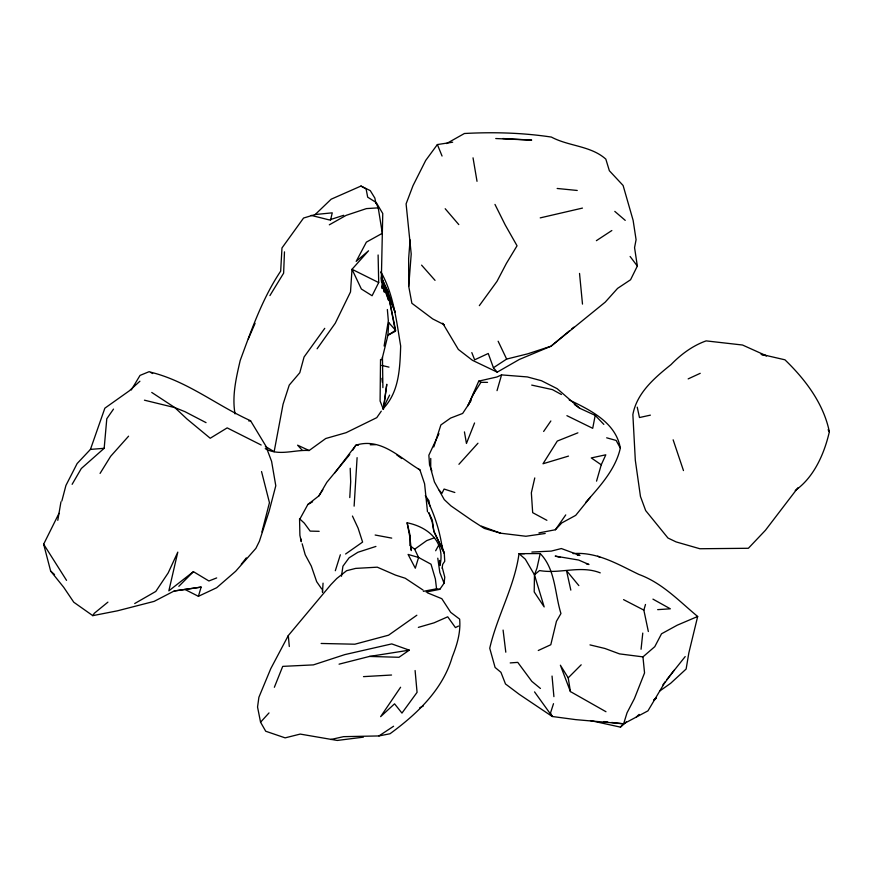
<?xml version="1.0" encoding="UTF-8"?>
<svg xmlns="http://www.w3.org/2000/svg" width="873" height="873" viewBox="0 0 873 873"><rect width="100%" height="100%" fill="white"/><g stroke="black" fill="none" stroke-linecap="round" stroke-linejoin="round"><path stroke-width="1.31" d="M430.749 458.445L430.716 468.572L434.416 481.896L444.248 499.585L450.959 505.882L471.813 520.352L484.308 528.405L500.633 533.207L525.917 536.262L545.189 533.479M524.444 553.711L519.02 553.657L540.191 553.558L536.982 568.083L534.462 574.816L534.2 591.927L544.174 606.931L534.462 574.816L525.306 559.167L519.02 553.657C514.524 586.591 497.141 615.978 489.742 648.246L495.089 667.452L500.938 672.319L505.489 683.963L519.282 694.351L552.249 716.493L575.765 719.636L623.628 723.815L647.962 710.851L663.971 683.908L674.076 670.3M380.53 359.436L380.093 401.023L383.422 409.437L386.794 384.273L383.749 406.109M284.478 251.861L283.627 273.162L269.91 295.598M409.841 545.581L410.354 536.579L407.124 522.785C428.698 527.117 445.503 542.253 439.97 565.497L439.545 560.444M323.054 583.153L322.508 592.254L322.453 590.17M349.767 497.577L350.695 481.765L350.204 468.266M357.101 457.648L354.122 506.154M410.081 239.846L408.64 258.626L408.728 286.333L411.87 303.269L432.724 318.929L444.335 324.811M408.728 286.333L411.216 254.021L406.098 203.867L413.005 185.665L425.718 160.403L437.373 144.558L452.672 142.212M72.121 484.319L81.298 468.528L104.171 448.307L106.79 418.745L113.501 409.088M641.066 649.25L642.768 633.089M426.144 592.025L439.806 589.34L444.084 583.208L444.772 577.173L442.371 567.919M569.207 399.943C590.334 410.037 615.912 422.576 620.321 448.089C615.738 469.194 599.664 486.632 585.707 502.411M442.12 568.258L442.666 564.384L444.739 561.274L444.281 553.242L441.673 545.199M341.485 576.267L342.925 566.217L349.091 557.814L357.919 552.26L375.925 546.433M384.12 346.014L388.343 320.871L387.361 309.522M381.839 359.938L387.939 335.221L395.425 331.271L395.589 330.3L387.623 291.069L381.894 278.771M57.793 520.341L60.957 501.844M574.336 404.45L579.77 408.28L595.2 415.395L592.712 428.316L566.904 415.668M573.026 553.613C596.936 551.55 618.182 564.493 638.916 574.445C662.421 583.033 679.019 601.06 697.68 616.48L688.852 652.873L686.123 669.034L670.628 683.319L659.966 690.859M534.767 477.935L531.351 492.809L532.672 512.658L546.891 520.319M761.07 354.285L784.936 359.807C805.353 379.482 823.566 403.544 829.35 431.775C824.418 453.48 814.018 477.324 795.248 490.484M330.485 220.378L332.253 212.837L315.208 214.529L303.564 218.043L281.979 247.954L280.67 271.143C262.315 298.566 251.555 329.721 240.217 360.418C236.179 377.791 231.858 396.091 235.044 413.9M261.933 531.984L269.451 502.673L261.54 471.562M61.852 500.993L65.922 485.464L77.119 463.563L90.443 449.399L104.858 408.182L129.313 390.831L139.909 381.217M497.032 390.646L501.56 374.899L527.357 376.929L541.489 380.737L557.138 388.66L579.77 408.28M596.543 481.143L601.246 464.807L605.818 454.8L591.283 457.932L601.246 464.807M648.344 631.517L643.848 610.118L645.496 604.465M174.218 590.977L184.945 589.461L198.411 596.314L201.128 587.103L174.218 590.977L154.128 601.377L117.451 610.816L92.789 615.651L73.769 602.217L63.696 587.278L50.645 571.062L43.65 544.206L58.993 513.357M590.475 720.585L620.43 727.122L623.628 723.815L627.043 712.794L634.398 698.651L644.547 672.941L642.954 656.878L654.783 646.664L661.516 633.798L677.252 625.177L697.68 616.48M335.319 570.724L340.339 554.77M433.783 446.965L440.887 424.933L450.577 418.091L462.657 413.442L471.093 400.609M553.504 703.682L550.492 713.012L552.249 716.493L534.549 691.896M474.563 422.969L466.444 443.462L464.436 431.895M274.362 687.28L282.721 666.372L313.374 664.888L344.824 654.608L391.748 643.903L409.295 650.156L398.972 657.282L369.454 656.441L339.062 664.167M248.336 338.866L255.08 323.326M501.56 374.899L496.933 376.983L478.764 381.119L467.884 405.825L474.606 391.617M438.955 433.674L428.861 455.215L429.56 465.036L431.895 470.918M383.563 407.396L389.62 395.087M446.561 143.554L464.403 133.504C493.409 131.932 522.654 132.74 551.398 137.072C568.825 146.402 590.759 145.649 605.829 159.126L609.365 170.737L623.104 185.48L633.121 220.345L636.079 239.693L634.562 247.648L637.345 266.058L630.557 279.764L617.582 288.385L605.24 302.134L551.016 346.21L519.348 359.447L497.206 372.149L472.424 360.298L458.347 349.44L442.687 323.196M378.107 254.981L378.696 282.579L372.094 295.74L361.357 289.007L352.015 269.288L368.548 250.791L356.184 261.387L366.376 242.137L382.33 233.298L378.227 207.861L375.827 202.307L367.675 197.167L366.114 188.95L360.975 186.047L331.162 199.197L315.208 214.529M423.056 590.061L405.225 578.242L395.545 575.121L377.278 567.177L355.649 568.399L346.614 570.702L336.727 578.548L330.922 584.594L288.297 635.566L270.772 668.653L258.899 697.265L257.546 707.032L260.558 722.2L265.719 731.236L285.133 737.86L300.214 734.084L337.284 740.446L363.386 737.15M299.81 519.173L307.853 504.485L318.885 495.886L322.846 489.731M435.649 550.765L438.988 544.687M318.885 495.886L326.851 482.289L349.767 454.506M131.266 390.002L140.029 375.412L149.228 371.636L152.655 373.524M100.068 473.406L110.631 456.339L128.582 436.184M92.789 615.651L94.262 613.304L107.914 602.141M352.594 450.359L355.9 445.175C381.261 437.297 400.183 458.26 419.902 469.849L424.594 483.795L427.497 511.862M473.046 394.716L480.936 382.33L487.538 382.363M400.598 687.247L380.628 716.657L394.552 703.824L401.962 713.088L417.065 692.354L415.101 670.529M543.639 431.458L550.863 420.972M381.294 411.15L376.765 417.654L346.09 432.692L325.749 438.508L309.129 450.523C294.43 449.508 279.218 456.415 265.25 448.646M382.8 408.99C399.321 392.293 399.899 368.079 400.674 346.024C396.418 320.926 393.69 294.397 380.901 271.907M538.936 532.901L555.392 529.747L565.748 514.906M317.106 348.785L335.254 323.239L350.51 291.953L352.015 269.288L378.696 282.579M324.756 328.335L304.066 357.002L299.788 372.727L289.236 385.102L283.059 404.232L274.144 451.69L265.359 446.409M479.332 305.648L496.999 281.357L506.395 263.406L517.045 245.782L505.205 224.928L494.969 204.413M662.934 684.814L665.248 681.704M666.797 679.62L685.196 656.583M797.867 487.832L765.435 530.282L748.368 548.277L699.862 548.746L676.106 541.915L667.965 538.019L645.671 510.585L640.455 496.453L635.315 460.257L632.87 414.599C636.777 392.948 654.652 377.736 671.021 364.619C680.864 354.438 692.715 345.621 706.137 340.885L742.519 345.021L766.538 355.846L761.66 354.613M334.796 472.915L355.9 445.175L358.508 445.11M241.275 564.264L246.306 557.869M590.399 497.217L575.711 515.354L561.786 522.927L555.392 529.747M654.434 700.026L656.038 698.204L653.964 699.753M458.925 464.294L477.957 443.222M260.558 722.2L269.004 712.925M178.823 586.329L193.435 571.662L208.898 580.981L216.69 577.926M605.971 711.724L570.407 691.569L568.214 677.841L581.189 664.811M636.286 717.093L639.101 714.398M654.161 700.004L656.038 698.204M620.43 727.122L626.399 721.796M534.462 574.816L539.547 570.549C559.888 574.183 580.37 564.973 600.253 572.863M569.709 330.627L551.016 346.21L527.663 353.849L506.646 359.076L493.431 367.751L497.206 372.149M571.782 328.892L573.867 327.168M193.435 571.662L168.849 590.846L177.797 552.129L168.183 572.917L155.798 591.436L134.704 603.538M410.812 546.312L414.664 549.226L426.69 540.627L434.536 537.713M416.847 615.236L388.583 635.184L354.864 644.209L321.133 643.466M345.599 554.006L362.601 542.078L358.094 528.132L352.441 516.041M330.769 739.518L343.58 736.659L378.937 735.939L393.592 726.249M596.379 240.675L611.842 230.527M307.853 504.485L312.599 501.8M329.317 224.819L346.166 215.347L366.431 208.603L378.227 207.861M458.521 626.05L455.422 627.578L447.729 616.807L434.023 622.842L418.353 627.371M419.782 707.73L423.34 705.984M198.411 596.314L216.668 587.736L235.688 571.248L255.887 548.364L259.401 541.249L269.102 511.294L275.792 485.759L271.601 461.381L265.741 445.841L250.562 420.731C216.755 405.465 187.4 381.206 150.811 372.225M688.164 378.893L700.222 373.317M538.27 650.505L550.798 644.732L556.45 621.292L560.946 613.533C554.726 593.705 555.566 569.163 540.191 553.558M577.893 432.833L557.301 441.051L543.006 463.759L568.498 456.099M343.722 215.282L329.317 219.931L311.181 215.391M540.223 217.879L582.466 208.09M650.385 415.144L639.473 417.534L637.235 407.167M378.937 735.939L389.991 733.767C416.847 714.103 442.742 689.823 452.258 656.911C457.059 644.82 460.846 632.292 459.645 619.132L450.697 612.366L441.825 598.703L427.355 592.778M423.361 591.327L436.555 588.806L439.806 589.34M248.838 421.037L250.562 420.731M369.454 656.441L409.295 650.156M184.945 589.461L201.128 587.103M90.443 449.399L104.171 448.307M510.203 662.923L517.765 662.367L531.821 681.366L540.431 688.459M657.653 609.649L670.333 608.808L652.939 599.129M363.495 676.63L391.551 675.025M531.864 552.052L551.289 551.092L561.361 548.55L579.967 555.403L577.337 555.25M370.239 444.804L375.445 444.663M319.169 531.319L310.144 531.111L304.295 523.134L299.559 518.748L299.897 535.335L301.294 541.751L301.12 539.099M495.755 138.534L531.69 140.106L502.804 138.534M557.16 188.47L577.239 190.467M603.789 721.556L607.761 722.004M611.722 722.462L623.628 723.815M642.954 656.878L619.524 653.888L604.956 648.486L589.984 644.896M375.15 535.018L391.726 538.117M531.712 385.102L552.402 389.609L561.415 394.509M381.763 365.427L388.976 367.129M144.438 400.183L174.884 407.626L184.956 411.674L206.05 422.641M560.39 557.389L555.184 556.09L578.635 560.04L588.969 564.504L586.372 563.849M606.67 437.81L616.131 440.439L620.321 448.089M454.833 492.492L444.084 489.055L441.924 493.376L439.272 490.277M481.481 526.168L500.633 533.207M309.129 450.523L297.595 445.175L302.167 450.184M261.169 445.001L227.176 427.879L210.218 438.246L186.986 419.007L174.884 407.626L151.749 392.446M360.975 186.047L370.272 190.62L374.866 198.095L375.87 203.442M623.562 599.631L643.848 610.118M597.776 556.166L600.122 557.421M478.764 381.119L480.936 382.33M418.243 468.812L419.902 469.849M396.637 454.778L401.733 458.543M614.799 211.386L625.243 220.378M50.645 571.062L54.541 574.543M595.2 415.395L603.843 424.398M421.583 265.141L435.038 280.353M445.186 208.723L458.783 224.579M578.843 585.587L566.512 570.626L570.822 590.115M630.11 256.487L637.345 266.058M425.293 495.635L428.959 500.731L429.811 505.98M66.544 580.381L43.65 544.206M568.214 677.841L560.379 665.204L570.407 691.569M828.095 429.723L829.35 431.775M321.799 589.089L316.67 581.691L311.301 566.086L305.201 554.737L302.156 543.77M376.198 202.503L382.756 213.514L381.501 272.278L382.287 288.668L381.992 286.06M381.959 279.425L387.623 291.069L395.153 312.283L381.075 277.036M426.657 498.69C434.579 514.666 440.352 532.323 442.469 550.012M498.134 341.245L506.646 359.076M414.664 549.226L418.582 557.465L431.022 564.22L435.376 578.974L436.555 588.806M437.373 144.558L442.054 156.038M444.084 583.208L439.817 572.459L437.777 558.185M471.813 352.594L474.65 359.818L488.247 353.489L493.431 367.751M385.408 291.778L388.703 300.607L381.37 275.442L384.349 292.171L381.119 272.136M673.138 439.817L683.472 470.58M410.616 548.091L411.379 550.601L409.895 537.299L407.124 522.785M387.623 291.069L395.425 331.271M473.035 157.838L477.018 181.311M503.088 630.077L505.794 652.186M381.108 278.258L381.545 282.165M381.938 378.369L382.341 382.341M579.53 273.424L582.487 304.099M552.042 676.051L553.908 696.643M288.297 635.566L289.301 646.5M382.45 357.101L382.898 387.634M388.725 322.584L387.939 335.221L395.589 330.3L388.725 322.584M418.582 557.465L415.308 568.203L408.095 554.431L418.582 557.465M440.745 545.723L433.859 531.297L432.157 521.89L428.763 512.626L432.299 520.112L433.859 531.297L444.281 553.242L440.745 545.723"/></g></svg>
